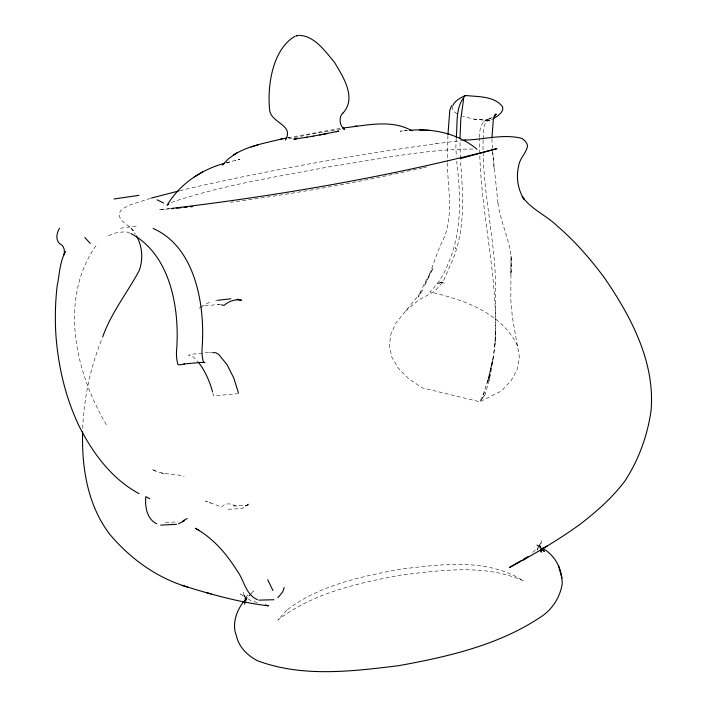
<?xml version="1.0" encoding="UTF-8"?>
<svg xmlns="http://www.w3.org/2000/svg" width="707" height="707" viewBox="0 0 707 707"><rect width="100%" height="100%" fill="white"/><g stroke="black" fill="none" stroke-linecap="round" stroke-linejoin="round"><path stroke-width="0.53" stroke-dasharray="3.54 2.65" d="M455.564 247.803L455.547 248.599L455.653 247.512M82.728 428.309C83.939 397.299 90.673 366.526 102.356 337.787M245.037 601.86L244.825 597.115L243.279 592.616L246.982 600.703L244.224 596.841L240.468 593.951L251.091 600.8L257.224 602.576M456.192 138.307L455.856 147.613L456.413 157.034M447.328 162.893C447.743 187.947 453.673 213.558 444.111 237.764C435.821 253.203 432.357 270.481 424.288 285.99L433.338 267.794L424.969 282.349L418.102 296.984L422.636 290.268L396.194 322.604L390.785 334.323L389.38 345.997L391.925 357.389L398.341 368.294L408.46 378.492L422.079 387.807L479.77 401.77L482.854 395.354L487.671 381.241L493.3 356.885L495.024 344.424L495.474 332.043M495.024 344.424C499.248 275.332 478.489 207.478 479.682 138.501M447.902 135.611L447.292 161.85M479.744 137.45C479.134 129.204 481.167 119.554 490.879 118.272L483.844 121.418M483.102 140.074C481.829 195.424 498.462 249.81 495.36 305.177C496.676 330.363 494.856 355.603 489.147 380.207L484.825 395.567L479.77 401.77L501.404 391.015L511.294 380.375L517.391 369.107L519.486 357.486L512.407 317.549L510.816 300.095L511.046 256.19L510.79 275.244C515.615 249.598 500.706 226.682 497.781 201.787L497.958 203.033L492.726 152.853L494.184 169.556L494.078 168.416M483.164 139.023C484.118 133.04 481.98 123.345 488.846 120.261L489.995 121.038L488.21 120.411L485.338 120.8L492.558 117.106M491.886 138.819L492.85 154.426M491.648 363.045L489.288 376.115L487.671 381.241L489.986 375.01L485.895 386.322M492.443 361.648L489.651 374.038L489.147 380.207L489.651 374.038L493.406 356.726M245.559 601.118L247.423 594.949L244.428 601.03M95.931 245.727C58.151 299.795 75.649 374.091 107.517 426.666M244.542 600.694L250.305 594.348M245.135 600.252L253.619 590.893L251.745 592.758M532.733 552.379L539.741 546.087L537.249 550.011L541.862 540.457L540.59 545.044L540.687 549.825M484.825 395.567L482.368 397.714L484.587 392.138L484.569 390.618M405.553 311.08L418.756 299.98L434.292 291.478L435.742 290.056L443.148 281.669L450.766 264.162C466.072 231.454 463.067 194.531 460.381 159.632M200.903 306.767L209.696 302.225M245.126 506.185L249.615 503.437L242.315 508.536L227.071 509.349M485.338 120.8L489.35 120.65L493.071 118.811M440.868 282.376L441.628 282.022L437.103 284.126L440.735 282.34M199.091 308.225L203.996 306.025L219.179 304.319M108.604 235.652L117.229 232.435L126.155 231.772L129.982 233.213M171.412 202.405C222.705 185.013 276.614 176.883 329.665 166.675C377.768 159.508 426.012 148.832 474.786 149.044M226.399 163.025L230.385 161.717M150.414 198.34L130.008 204.924C125.634 207.231 118.149 209.846 119.386 216.209C121.542 222.97 129.39 225.347 133.437 230.694L131.042 228.096L135.497 234.256M226.143 162.804L239.947 159.208L235.316 160.401M288.474 138.802L316.603 133.119L342.833 129.266M179.94 190.669L192.428 187.647C272.831 169.539 354.057 155.072 435.689 143.751L436.422 143.662M422.468 167.921C359.103 182.273 295.04 193.691 230.641 202.282M423.537 167.674L426.754 166.914M287.873 137.706L342.338 128.029M287.784 137.724L289.702 137.317M120.499 228.246L136.336 226.063M238.648 393.666L213.576 395.823L212.789 392.774M435.689 143.751L463.606 140.304M215.759 300.493L217.906 300.254M170.705 208.521L158.951 209.749L170.546 208.768M208.521 352.546L193.17 354.057L188.433 355.223L192.525 356.213L197.819 361.551M407.382 130.495L400.127 131.166L406.993 130.698M232.974 505.982L248.166 505.169M165.323 522.526L177.987 521.89M209.546 352.457L211.649 352.528M488.846 120.261L474.185 119.183L462.493 116.355M489.35 120.65L474.185 119.183M155.787 470.791L151.722 469.28C161.762 475.228 173.604 473.239 184.165 476.35M218.092 304.143L220.107 304.576M161.099 472.806L165.341 474.388M236.103 506.336C231.755 503.446 225.197 502.385 221.671 507.069L205.525 500.998L210.633 503.172M540.113 546.635L535.773 544.196L540.457 548.155M457.093 113.995L454.044 111.644L452.471 109.046L452.418 106.271M541.208 547.978L539.167 543.745L540.21 547.96M517.462 345.794C501.837 312.697 463.156 299.476 429.856 291.956C437.713 284.285 443.863 274.767 447.805 264.506C462.219 232.011 460.902 195.724 456.66 161.223M460.345 158.58L459.974 140.826M286.627 610.247L277.869 620.03C313.051 592.819 358.104 583.178 400.904 575.065C441.309 570.284 485.302 563.735 523.666 580.986C486.708 557.487 440.364 564.38 399.261 569.338C360.11 576.779 318.884 585.467 286.627 610.247M440.991 282.314L440.072 282.199L444.844 283.268L440.991 282.314"/><path stroke-width="1.06" d="M82.648 431.606C81.561 467.521 87.633 505.752 110.221 534.837C130.512 558.795 157.493 578.379 187.876 587.102M456.227 137.273C457.685 124.476 455.361 109.603 463.076 98.494M447.964 134.516L449.82 110.062L451.738 105.635M491.948 137.732L493.406 118.387L495.775 114.039L494.432 116.178L496.208 114.189L494.096 116.01M244.631 604.211L245.037 601.86M284.232 587.482L282.712 591.803L277.869 597.795M463.633 98.839L460.796 119.112L459.974 138.766M102.727 336.815C111.202 312.733 127.384 292.698 139.244 270.498C143.3 259.266 142.399 246.292 136.451 235.891M63.595 255.307C65.336 251.409 64.24 245.559 59.927 243.871C55.252 239.912 56.622 232.753 59.591 228.184M452.913 105.308C455.264 100.323 460.699 97.796 465.392 95.436C477.835 96.939 494.405 95.763 502.65 106.872L502.748 109.647L501.298 112.537L498.347 115.453L493.999 118.352M65.663 251.498C59.627 261.687 59.635 274.254 57.205 285.61C55.287 301.756 54.907 318.053 55.853 334.287C58.133 366.253 65.539 398.041 79.52 426.966C93.183 453.629 112.121 479.231 139.04 493.61M463.58 97.716L465.392 95.436L464.048 96.594M343.116 112.934C356.955 97.778 342.913 76.391 334.446 62.278C325.335 51.567 315.03 36.287 299.706 35.35M243.818 601.489C236.447 610.636 231.675 624.387 236.412 635.734C238.825 647.108 247.158 655.018 256.941 660.515C302.048 677.651 351.83 671.385 398.562 665.702C448.706 656.582 500.432 644.811 543.029 615.435C553.289 607.843 560.085 596.646 562.18 584.088C562.365 569.382 555.534 555.578 542.455 548.172M343.363 112.678C338.759 115.86 338.83 125.749 344.654 129.266L343.602 129.204M285.814 139.588L285.389 139.924C294.916 124.441 269.694 123.062 269.588 109.081C267.211 85.662 272.663 48.792 295.287 36.137M224.207 163.37C201.018 169.786 179.507 184.262 167.161 205.216L168.858 204.093M235.184 153.976L228.379 158.872L222.387 164.987L223.739 164.112M235.343 153.887C249.536 145.554 266.221 142.779 282.022 138.925M233.522 155.019L236.951 152.88M202.529 171.987L194.487 176.865M520.679 560.907L509.614 567.403C533.944 554.306 557.894 540.325 580.306 524.126C596.717 511.4 612.642 497.507 625.076 480.769C638.739 459.753 647.559 435.424 651.041 410.626C655.301 362.231 631.015 316.559 604.467 277.869C590.539 259.248 575.339 241.494 557.629 226.355C546.635 215.485 531.178 209.449 522.226 196.564M523.445 559.281L528.058 556.577M542.569 548.623L547.368 545.822M522.19 560.58L526.353 558.15M178.509 523.834L184.615 520.564L182.724 521.032M183.749 520.352L187.196 518.505M251.135 147.003L254.511 145.942M255.086 145.757L258.232 144.776M151.457 198.048L178.871 190.934M460.248 158.607L496.915 148.656C390.237 176.476 281.192 195.229 171.774 208.406M279.627 139.438L286.839 137.927M336.24 131.688L338.794 131.157L319.723 134.975M184.5 363.955L179.41 364.945L177.846 364.414C176.564 359.563 176.14 354.481 176.662 349.488C179.658 308.667 170.599 254.502 130.936 233.575M327.094 133.552L313.201 136.106M306.219 137.299L313.431 136.106M307.209 137.167L293.767 139.252L296.109 138.908M342.338 128.029C365.077 125.881 390.812 118.643 412.031 130.839M114.03 198.994L138.89 195.362M464.685 140.172L465.604 140.048C484.074 139.615 503.914 133.57 522.066 138.475C524.612 140.552 527.731 142.991 527.457 146.667C525.778 153.578 519.512 158.695 518.646 166.092C515.907 177.28 517.86 189.441 524.002 199.188L522.252 196.661M463.447 140.322L465.604 140.048M354.145 126.359L356.867 126.04M217.906 300.254L230.827 298.787M190.466 206.842L192.657 206.621M176.83 208.194L180.992 207.787M184.112 207.478L187.231 207.178M183.979 363.999L199.948 362.47M171.598 208.68L173.71 208.494M409.477 130.353C433.25 128.126 458.383 133.711 476.986 149.23M160.683 525.107L176.564 524.32M258.859 600.137L273.936 599.73M199.427 362.514L204.933 362.497L203.386 361.957C202.114 357.062 201.689 351.945 202.193 346.916C205.065 305.548 195.671 247.07 153.11 228.449M212.701 352.563L215.821 352.775L218.799 354.516L227 364.626L233.752 377.971L238.392 392.641M419.384 129.929L424.076 130.15M425.075 130.194L430.103 130.441M221.114 304.797L224.181 305.406C228.776 301.129 235.369 298.805 241.582 300.325L236.995 299.158M182.141 585.405C210.386 594.18 239.01 602.346 268.457 605.837L265.399 604.945M205.984 592.422L211.216 593.977M157.113 199.825L163.591 203.05M149.778 498.815L145.828 496.632C144.829 506.504 146.773 519.035 156.751 523.799M195.379 528.306L199.48 530.657M195.432 528.368C212.993 538.009 226.399 553.643 236.898 570.434C244.198 579.943 245.382 594.472 257.472 599.704M542.022 549.472L544.363 551.451L541.695 548.588M198.322 362.214C205.207 370.839 209.555 381.206 212.533 391.758M90.319 243.491L84.831 237.525M267.706 579.722L272.973 590.575M561.879 578.034L558.415 565.388M540.466 549.012L541.253 552.167L540.687 549.825M296.392 35.783L298.575 35.403L296.392 35.783"/></g></svg>
